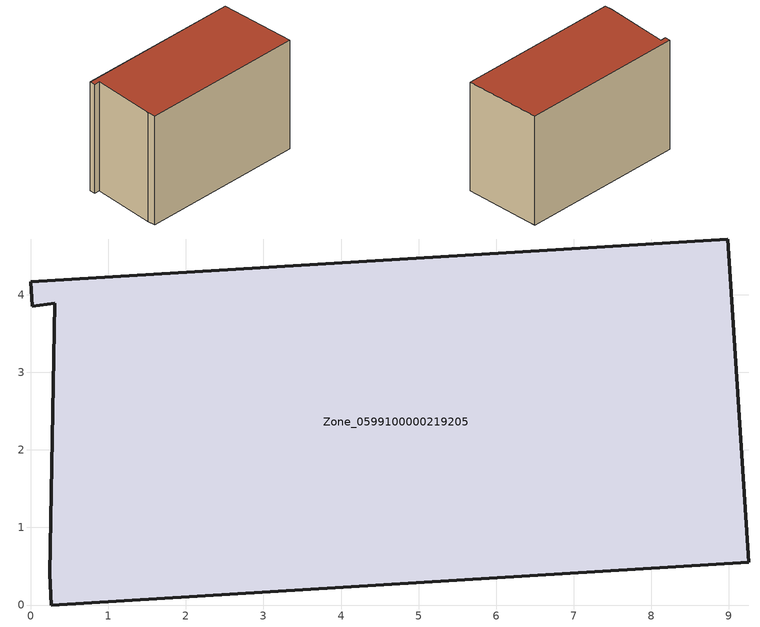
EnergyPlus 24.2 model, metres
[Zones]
Zone_0599100000219205
 floor ground (C_G): 0.24,0.4 0.31,3.89 0.02,3.85 0,4.17 8.98,4.72 9.26,0.55 0.27,0 z0
 wall outside (C_F): 0.31,3.89 0.24,0.4 0.27,0 9.26,0.55 8.98,4.72 0,4.17 0.02,3.85 0.31,3.89 z0:6.04
 roof outside (C_R): 0.02,3.85 0.31,3.89 0.24,0.4 0.27,0 9.26,0.55 8.98,4.72 0,4.17 z6.04
[BUILDING]
Pand.0599100000219205: North Axis=0; Terrain=City; Loads Convergence Tolerance Value=0.04; Temperature Convergence Tolerance Value=0.4; Solar Distribution=FullExterior; Maximum Number of Warmup Days=25; Minimum Number of Warmup Days=1
[Site:Location]
Rotterdam.The.Hague.AP_ZH_NLD Design_Conditions: Latitude=51.96; Longitude=4.45; Time Zone=1; Elevation=-4.5
[SITE:GROUNDTEMPERATURE:BUILDINGSURFACE]
18, 18, 18, 18, 18, 18, 18, 18, 18, 18, 18, 18
[MATERIAL] Thermal Absorptance=0.9; Solar Absorptance=0.7; Visible Absorptance=0.7
Name | Roughness | Thickness | Conductivity | Density | Specific Heat
G.TI.1946-1964 | MediumSmooth | 0.15 | 1 | 540 | 1210
F.TI.1946-1964 | Rough | 0.3 | 0.857143 | 1920 | 840
R.TI.1946-1964 | MediumRough | 0.2 | 0.277778 | 1500 | 1000
[CONSTRUCTION]
C_G: G.TI.1946-1964
C_F: F.TI.1946-1964
C_R: R.TI.1946-1964
[ZONE]
Zone_0599100000219205: Type=1; Multiplier=1; Ceiling Height=Autocalculate; Volume=Autocalculate; Floor Area=autocalculate; Part of Total Floor Area=Yes
[ZONEINFILTRATION:DESIGNFLOWRATE]
Infil_Zone_0599100000219205: Zone or ZoneList or Space or SpaceList=Zone_0599100000219205; Schedule=AlwaysOn; Design Flow Rate Calculation Method=Flow/Area; Flow Rate per Floor Area=0.003; Constant Term Coefficient=1; Temperature Term Coefficient=0; Velocity Term Coefficient=0; Velocity Squared Term Coefficient=0
[HVACTEMPLATE:ZONE:IDEALLOADSAIRSYSTEM]
Zone_0599100000219205: Maximum Heating Supply Air Temperature=50; Minimum Cooling Supply Air Temperature=13; Maximum Heating Supply Air Humidity Ratio=0.0156; Minimum Cooling Supply Air Humidity Ratio=0.0077; Heating Limit=NoLimit; Cooling Limit=NoLimit; Dehumidification Control Type=ConstantSensibleHeatRatio; Cooling Sensible Heat Ratio=0.7; Dehumidification Setpoint=60; Humidification Control Type=None; Humidification Setpoint=30; Outdoor Air Method=None; Outdoor Air Flow Rate per Person=0.00944; Outdoor Air Flow Rate per Zone Floor Area=0; Outdoor Air Flow Rate per Zone=0; Demand Controlled Ventilation Type=None; Outdoor Air Economizer Type=NoEconomizer; Heat Recovery Type=None; Sensible Heat Recovery Effectiveness=0.7; Latent Heat Recovery Effectiveness=0.65
[ZONECONTROL:THERMOSTAT]
ThermostatControl_Zone_0599100000219205: Zone or ZoneList=Zone_0599100000219205; Control Type Schedule=DualSetpointControlType; Control 1=Thermostat_Zone_0599100000219205; Temperature Difference Between Cutout And Setpoint=0
[THERMOSTATSETPOINT:DUALSETPOINT]
Thermostat_Zone_0599100000219205: Heating Setpoint Temperature Schedule=HeatingSetpoint_Zone_0599100000219205; Cooling Setpoint Temperature Schedule=CoolingSetpoint_Zone_0599100000219205
[SCHEDULE:COMPACT]
HeatingSetpoint_Zone_0599100000219205: Through: 12/31, For: AllDays, Until: 24:00, 21
CoolingSetpoint_Zone_0599100000219205: Through: 12/31, For: AllDays, Until: 24:00, 24
DualSetpointControlType: Through: 12/31, For: AllDays, Until: 24:00, 4
AlwaysOn: Through: 12/31, For: AllDays, Until: 24:00, 1
